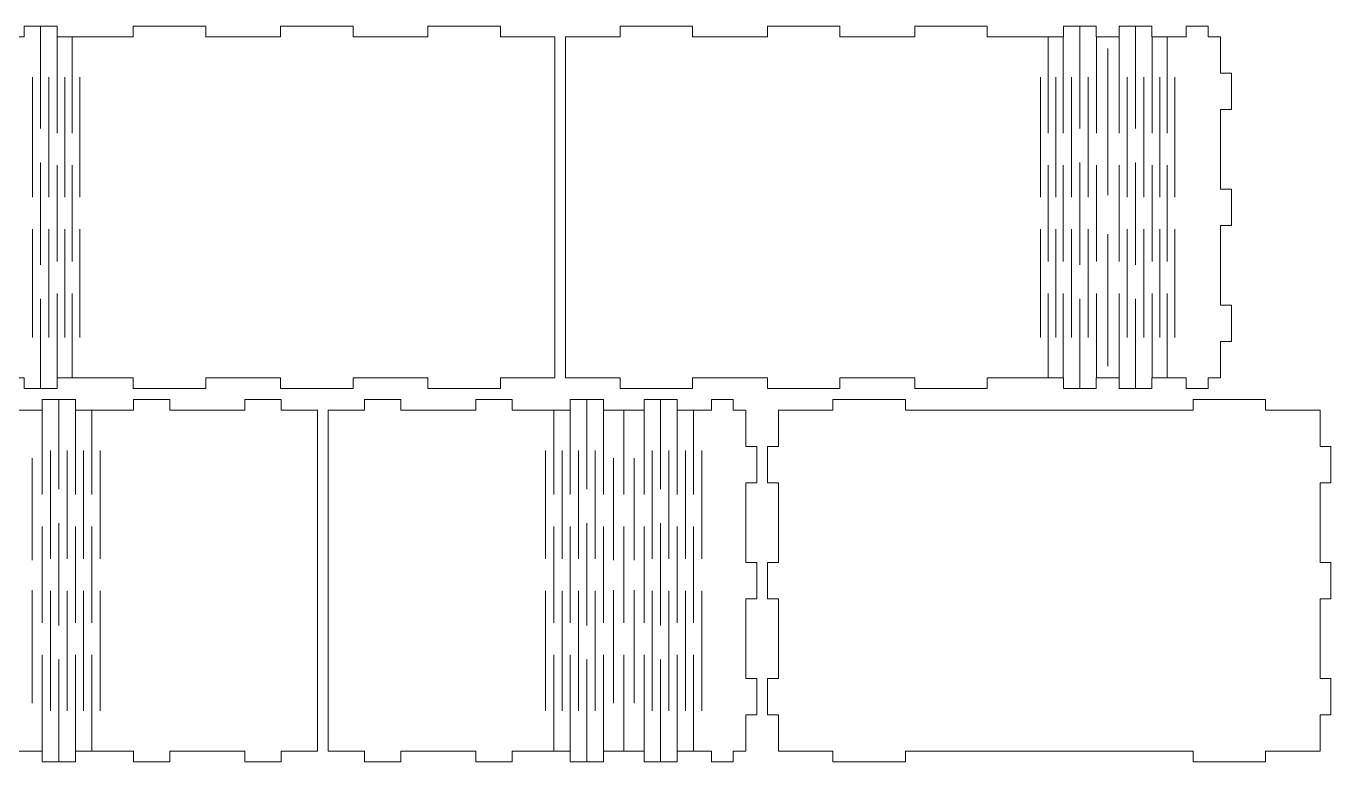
# Model space of a CAD drawing. Header units: millimetres. Extents: x -357 to 357, y -682 to 682.
# Drawn here: x -2.4 to 357.3, y -681.7 to -478.7 of the extents above; entities that cross this region are included whole.
import ezdxf

# ---------------------------------------------------------------- set-up
doc = ezdxf.new("R2010")
doc.units = ezdxf.units.MM
doc.header["$MEASUREMENT"] = 0
doc.layers.add('Camada 1', color=7, linetype='Continuous')

msp = doc.modelspace()

# ---------------------------------------------------------------- linework, layer by layer
at = {"layer": 'Camada 1', "color": 250, "lineweight": 20}
for points, knots in [([(27.1109, -478.7139), (27.1109, -478.7139), (47.1108, -478.7139), (47.1108, -478.7139), (47.1108, -478.7139), (47.1108, -478.7139), (47.1108, -481.7139), (47.1108, -481.7139), (47.1108, -481.7139), (47.1108, -481.7139), (67.7252, -481.7139), (67.7252, -481.7139), (67.7252, -481.7139), (67.7252, -481.7139), (67.7252, -478.7139), (67.7252, -478.7139), (67.7252, -478.7139), (67.7252, -478.7139), (87.7251, -478.7139), (87.7251, -478.7139), (87.7251, -478.7139), (87.7251, -478.7139), (87.7251, -481.7139), (87.7251, -481.7139), (87.7251, -481.7139), (87.7251, -481.7139), (108.3396, -481.7139), (108.3396, -481.7139), (108.3396, -481.7139), (108.3396, -481.7139), (108.3396, -478.7139), (108.3396, -478.7139), (108.3396, -478.7139), (108.3396, -478.7139), (128.3396, -478.7139), (128.3396, -478.7139), (128.3396, -478.7139), (128.3396, -478.7139), (128.3396, -481.7139), (128.3396, -481.7139), (128.3396, -481.7139), (128.3396, -481.7139), (143.3395, -481.7139), (143.3395, -481.7139), (143.3395, -481.7139), (143.3395, -481.7139), (143.3395, -575.7135), (143.3395, -575.7135), (143.3395, -575.7135), (143.3395, -575.7135), (128.3396, -575.7135), (128.3396, -575.7135), (128.3396, -575.7135), (128.3396, -575.7135), (128.3396, -578.7135), (128.3396, -578.7135), (128.3396, -578.7135), (128.3396, -578.7135), (108.3396, -578.7135), (108.3396, -578.7135), (108.3396, -578.7135), (108.3396, -578.7135), (108.3396, -575.7135), (108.3396, -575.7135), (108.3396, -575.7135), (108.3396, -575.7135), (87.7251, -575.7135), (87.7251, -575.7135), (87.7251, -575.7135), (87.7251, -575.7135), (87.7251, -578.7135), (87.7251, -578.7135), (87.7251, -578.7135), (87.7251, -578.7135), (67.7252, -578.7135), (67.7252, -578.7135), (67.7252, -578.7135), (67.7252, -578.7135), (67.7252, -575.7135), (67.7252, -575.7135), (67.7252, -575.7135), (67.7252, -575.7135), (47.1108, -575.7135), (47.1108, -575.7135), (47.1108, -575.7135), (47.1108, -575.7135), (47.1108, -578.7135), (47.1108, -578.7135), (47.1108, -578.7135), (47.1108, -578.7135), (27.1109, -578.7135), (27.1109, -578.7135), (27.1109, -578.7135), (27.1109, -578.7135), (27.1109, -575.7135), (27.1109, -575.7135), (27.1109, -575.7135), (27.1109, -575.7135), (6.0997, -575.7135), (6.0997, -575.7135), (6.0997, -575.7135), (6.0997, -575.7135), (6.0997, -578.7135), (6.0997, -578.7135), (6.0997, -578.7135), (6.0997, -578.7135), (-2.9252, -578.7135), (-2.9252, -578.7135), (-2.9252, -578.7135), (-2.9252, -578.7135), (-2.9252, -575.7135), (-2.9252, -575.7135), (-2.9252, -575.7135), (-2.9252, -575.7135), (-9.2858, -575.7135), (-9.2858, -575.7135), (-9.2858, -575.7135), (-9.2858, -575.7135), (-9.2858, -578.7135), (-9.2858, -578.7135), (-9.2858, -578.7135), (-9.2858, -578.7135), (-18.3109, -578.7135), (-18.3109, -578.7135), (-18.3109, -578.7135), (-18.3109, -578.7135), (-18.3109, -575.7135), (-18.3109, -575.7135), (-18.3109, -575.7135), (-18.3109, -575.7135), (-27.77, -575.7135), (-27.77, -575.7135), (-27.77, -575.7135), (-27.77, -575.7135), (-27.77, -578.7135), (-27.77, -578.7135), (-27.77, -578.7135), (-27.77, -578.7135), (-33.77, -578.7135), (-33.77, -578.7135), (-33.77, -578.7135), (-33.77, -578.7135), (-33.77, -575.7135), (-33.77, -575.7135), (-33.77, -575.7135), (-33.77, -575.7135), (-37.2182, -575.7135), (-37.2182, -575.7135), (-37.2182, -575.7135), (-37.2182, -575.7135), (-37.2182, -565.7136), (-37.2182, -565.7136), (-37.2182, -565.7136), (-37.2182, -565.7136), (-40.2182, -565.7136), (-40.2182, -565.7136), (-40.2182, -565.7136), (-40.2182, -565.7136), (-40.2182, -555.7136), (-40.2182, -555.7136), (-40.2182, -555.7136), (-40.2182, -555.7136), (-37.2182, -555.7136), (-37.2182, -555.7136), (-37.2182, -555.7136), (-37.2182, -555.7136), (-37.2182, -533.7137), (-37.2182, -533.7137), (-37.2182, -533.7137), (-37.2182, -533.7137), (-40.2182, -533.7137), (-40.2182, -533.7137), (-40.2182, -533.7137), (-40.2182, -533.7137), (-40.2182, -523.7137), (-40.2182, -523.7137), (-40.2182, -523.7137), (-40.2182, -523.7137), (-37.2182, -523.7137), (-37.2182, -523.7137), (-37.2182, -523.7137), (-37.2182, -523.7137), (-37.2182, -501.7138), (-37.2182, -501.7138), (-37.2182, -501.7138), (-37.2182, -501.7138), (-40.2182, -501.7138), (-40.2182, -501.7138), (-40.2182, -501.7138), (-40.2182, -501.7138), (-40.2182, -491.7138), (-40.2182, -491.7138), (-40.2182, -491.7138), (-40.2182, -491.7138), (-37.2182, -491.7138), (-37.2182, -491.7138), (-37.2182, -491.7138), (-37.2182, -491.7138), (-37.2182, -481.7139), (-37.2182, -481.7139), (-37.2182, -481.7139), (-37.2182, -481.7139), (-33.77, -481.7139), (-33.77, -481.7139), (-33.77, -481.7139), (-33.77, -481.7139), (-33.77, -478.7139), (-33.77, -478.7139), (-33.77, -478.7139), (-33.77, -478.7139), (-27.77, -478.7139), (-27.77, -478.7139), (-27.77, -478.7139), (-27.77, -478.7139), (-27.77, -481.7139), (-27.77, -481.7139), (-27.77, -481.7139), (-27.77, -481.7139), (-18.3109, -481.7139), (-18.3109, -481.7139), (-18.3109, -481.7139), (-18.3109, -481.7139), (-18.3109, -478.7139), (-18.3109, -478.7139), (-18.3109, -478.7139), (-18.3109, -478.7139), (-9.2858, -478.7139), (-9.2858, -478.7139), (-9.2858, -478.7139), (-9.2858, -478.7139), (-9.2858, -481.7139), (-9.2858, -481.7139), (-9.2858, -481.7139), (-9.2858, -481.7139), (-2.9252, -481.7139), (-2.9252, -481.7139), (-2.9252, -481.7139), (-2.9252, -481.7139), (-2.9252, -478.7139), (-2.9252, -478.7139), (-2.9252, -478.7139), (-2.9252, -478.7139), (6.0997, -478.7139), (6.0997, -478.7139), (6.0997, -478.7139), (6.0997, -478.7139), (6.0997, -481.7139), (6.0997, -481.7139), (6.0997, -481.7139), (6.0997, -481.7139), (27.1109, -481.7139), (27.1109, -481.7139), (27.1109, -481.7139), (27.1109, -481.7139), (27.1109, -478.7139), (27.1109, -478.7139)], [0, 0, 0, 0, 0.01538462, 0.01538462, 0.01538462, 0.01538462, 0.03076923, 0.03076923, 0.03076923, 0.03076923, 0.04615385, 0.04615385, 0.04615385, 0.04615385, 0.06153846, 0.06153846, 0.06153846, 0.06153846, 0.07692308, 0.07692308, 0.07692308, 0.07692308, 0.09230769, 0.09230769, 0.09230769, 0.09230769, 0.10769231, 0.10769231, 0.10769231, 0.10769231, 0.12307692, 0.12307692, 0.12307692, 0.12307692, 0.13846154, 0.13846154, 0.13846154, 0.13846154, 0.15384615, 0.15384615, 0.15384615, 0.15384615, 0.16923077, 0.16923077, 0.16923077, 0.16923077, 0.18461538, 0.18461538, 0.18461538, 0.18461538, 0.2, 0.2, 0.2, 0.2, 0.21538462, 0.21538462, 0.21538462, 0.21538462, 0.23076923, 0.23076923, 0.23076923, 0.23076923, 0.24615385, 0.24615385, 0.24615385, 0.24615385, 0.26153846, 0.26153846, 0.26153846, 0.26153846, 0.27692308, 0.27692308, 0.27692308, 0.27692308, 0.29230769, 0.29230769, 0.29230769, 0.29230769, 0.30769231, 0.30769231, 0.30769231, 0.30769231, 0.32307692, 0.32307692, 0.32307692, 0.32307692, 0.33846154, 0.33846154, 0.33846154, 0.33846154, 0.35384615, 0.35384615, 0.35384615, 0.35384615, 0.36923077, 0.36923077, 0.36923077, 0.36923077, 0.38461538, 0.38461538, 0.38461538, 0.38461538, 0.4, 0.4, 0.4, 0.4, 0.41538462, 0.41538462, 0.41538462, 0.41538462, 0.43076923, 0.43076923, 0.43076923, 0.43076923, 0.44615385, 0.44615385, 0.44615385, 0.44615385, 0.46153846, 0.46153846, 0.46153846, 0.46153846, 0.47692308, 0.47692308, 0.47692308, 0.47692308, 0.49230769, 0.49230769, 0.49230769, 0.49230769, 0.50769231, 0.50769231, 0.50769231, 0.50769231, 0.52307692, 0.52307692, 0.52307692, 0.52307692, 0.53846154, 0.53846154, 0.53846154, 0.53846154, 0.55384615, 0.55384615, 0.55384615, 0.55384615, 0.56923077, 0.56923077, 0.56923077, 0.56923077, 0.58461538, 0.58461538, 0.58461538, 0.58461538, 0.6, 0.6, 0.6, 0.6, 0.61538462, 0.61538462, 0.61538462, 0.61538462, 0.63076923, 0.63076923, 0.63076923, 0.63076923, 0.64615385, 0.64615385, 0.64615385, 0.64615385, 0.66153846, 0.66153846, 0.66153846, 0.66153846, 0.67692308, 0.67692308, 0.67692308, 0.67692308, 0.69230769, 0.69230769, 0.69230769, 0.69230769, 0.70769231, 0.70769231, 0.70769231, 0.70769231, 0.72307692, 0.72307692, 0.72307692, 0.72307692, 0.73846154, 0.73846154, 0.73846154, 0.73846154, 0.75384615, 0.75384615, 0.75384615, 0.75384615, 0.76923077, 0.76923077, 0.76923077, 0.76923077, 0.78461538, 0.78461538, 0.78461538, 0.78461538, 0.8, 0.8, 0.8, 0.8, 0.81538462, 0.81538462, 0.81538462, 0.81538462, 0.83076923, 0.83076923, 0.83076923, 0.83076923, 0.84615385, 0.84615385, 0.84615385, 0.84615385, 0.86153846, 0.86153846, 0.86153846, 0.86153846, 0.87692308, 0.87692308, 0.87692308, 0.87692308, 0.89230769, 0.89230769, 0.89230769, 0.89230769, 0.90769231, 0.90769231, 0.90769231, 0.90769231, 0.92307692, 0.92307692, 0.92307692, 0.92307692, 0.93846154, 0.93846154, 0.93846154, 0.93846154, 0.95384615, 0.95384615, 0.95384615, 0.95384615, 0.96923077, 0.96923077, 0.96923077, 0.96923077, 1, 1, 1, 1]), ([(262.5681, -478.7139), (262.5681, -478.7139), (242.5682, -478.7139), (242.5682, -478.7139), (242.5682, -478.7139), (242.5682, -478.7139), (242.5682, -481.7139), (242.5682, -481.7139), (242.5682, -481.7139), (242.5682, -481.7139), (221.9538, -481.7139), (221.9538, -481.7139), (221.9538, -481.7139), (221.9538, -481.7139), (221.9538, -478.7139), (221.9538, -478.7139), (221.9538, -478.7139), (221.9538, -478.7139), (201.9539, -478.7139), (201.9539, -478.7139), (201.9539, -478.7139), (201.9539, -478.7139), (201.9539, -481.7139), (201.9539, -481.7139), (201.9539, -481.7139), (201.9539, -481.7139), (181.3394, -481.7139), (181.3394, -481.7139), (181.3394, -481.7139), (181.3394, -481.7139), (181.3394, -478.7139), (181.3394, -478.7139), (181.3394, -478.7139), (181.3394, -478.7139), (161.3394, -478.7139), (161.3394, -478.7139), (161.3394, -478.7139), (161.3394, -478.7139), (161.3394, -481.7139), (161.3394, -481.7139), (161.3394, -481.7139), (161.3394, -481.7139), (146.3395, -481.7139), (146.3395, -481.7139), (146.3395, -481.7139), (146.3395, -481.7139), (146.3395, -575.7135), (146.3395, -575.7135), (146.3395, -575.7135), (146.3395, -575.7135), (161.3394, -575.7135), (161.3394, -575.7135), (161.3394, -575.7135), (161.3394, -575.7135), (161.3394, -578.7135), (161.3394, -578.7135), (161.3394, -578.7135), (161.3394, -578.7135), (181.3394, -578.7135), (181.3394, -578.7135), (181.3394, -578.7135), (181.3394, -578.7135), (181.3394, -575.7135), (181.3394, -575.7135), (181.3394, -575.7135), (181.3394, -575.7135), (201.9539, -575.7135), (201.9539, -575.7135), (201.9539, -575.7135), (201.9539, -575.7135), (201.9539, -578.7135), (201.9539, -578.7135), (201.9539, -578.7135), (201.9539, -578.7135), (221.9538, -578.7135), (221.9538, -578.7135), (221.9538, -578.7135), (221.9538, -578.7135), (221.9538, -575.7135), (221.9538, -575.7135), (221.9538, -575.7135), (221.9538, -575.7135), (242.5682, -575.7135), (242.5682, -575.7135), (242.5682, -575.7135), (242.5682, -575.7135), (242.5682, -578.7135), (242.5682, -578.7135), (242.5682, -578.7135), (242.5682, -578.7135), (262.5681, -578.7135), (262.5681, -578.7135), (262.5681, -578.7135), (262.5681, -578.7135), (262.5681, -575.7135), (262.5681, -575.7135), (262.5681, -575.7135), (262.5681, -575.7135), (283.5793, -575.7135), (283.5793, -575.7135), (283.5793, -575.7135), (283.5793, -575.7135), (283.5793, -578.7135), (283.5793, -578.7135), (283.5793, -578.7135), (283.5793, -578.7135), (292.6042, -578.7135), (292.6042, -578.7135), (292.6042, -578.7135), (292.6042, -578.7135), (292.6042, -575.7135), (292.6042, -575.7135), (292.6042, -575.7135), (292.6042, -575.7135), (298.9648, -575.7135), (298.9648, -575.7135), (298.9648, -575.7135), (298.9648, -575.7135), (298.9648, -578.7135), (298.9648, -578.7135), (298.9648, -578.7135), (298.9648, -578.7135), (307.9899, -578.7135), (307.9899, -578.7135), (307.9899, -578.7135), (307.9899, -578.7135), (307.9899, -575.7135), (307.9899, -575.7135), (307.9899, -575.7135), (307.9899, -575.7135), (317.449, -575.7135), (317.449, -575.7135), (317.449, -575.7135), (317.449, -575.7135), (317.449, -578.7135), (317.449, -578.7135), (317.449, -578.7135), (317.449, -578.7135), (323.449, -578.7135), (323.449, -578.7135), (323.449, -578.7135), (323.449, -578.7135), (323.449, -575.7135), (323.449, -575.7135), (323.449, -575.7135), (323.449, -575.7135), (326.8972, -575.7135), (326.8972, -575.7135), (326.8972, -575.7135), (326.8972, -575.7135), (326.8972, -565.7136), (326.8972, -565.7136), (326.8972, -565.7136), (326.8972, -565.7136), (329.8972, -565.7136), (329.8972, -565.7136), (329.8972, -565.7136), (329.8972, -565.7136), (329.8972, -555.7136), (329.8972, -555.7136), (329.8972, -555.7136), (329.8972, -555.7136), (326.8972, -555.7136), (326.8972, -555.7136), (326.8972, -555.7136), (326.8972, -555.7136), (326.8972, -533.7137), (326.8972, -533.7137), (326.8972, -533.7137), (326.8972, -533.7137), (329.8972, -533.7137), (329.8972, -533.7137), (329.8972, -533.7137), (329.8972, -533.7137), (329.8972, -523.7137), (329.8972, -523.7137), (329.8972, -523.7137), (329.8972, -523.7137), (326.8972, -523.7137), (326.8972, -523.7137), (326.8972, -523.7137), (326.8972, -523.7137), (326.8972, -501.7138), (326.8972, -501.7138), (326.8972, -501.7138), (326.8972, -501.7138), (329.8972, -501.7138), (329.8972, -501.7138), (329.8972, -501.7138), (329.8972, -501.7138), (329.8972, -491.7138), (329.8972, -491.7138), (329.8972, -491.7138), (329.8972, -491.7138), (326.8972, -491.7138), (326.8972, -491.7138), (326.8972, -491.7138), (326.8972, -491.7138), (326.8972, -481.7139), (326.8972, -481.7139), (326.8972, -481.7139), (326.8972, -481.7139), (323.449, -481.7139), (323.449, -481.7139), (323.449, -481.7139), (323.449, -481.7139), (323.449, -478.7139), (323.449, -478.7139), (323.449, -478.7139), (323.449, -478.7139), (317.449, -478.7139), (317.449, -478.7139), (317.449, -478.7139), (317.449, -478.7139), (317.449, -481.7139), (317.449, -481.7139), (317.449, -481.7139), (317.449, -481.7139), (307.9899, -481.7139), (307.9899, -481.7139), (307.9899, -481.7139), (307.9899, -481.7139), (307.9899, -478.7139), (307.9899, -478.7139), (307.9899, -478.7139), (307.9899, -478.7139), (298.9648, -478.7139), (298.9648, -478.7139), (298.9648, -478.7139), (298.9648, -478.7139), (298.9648, -481.7139), (298.9648, -481.7139), (298.9648, -481.7139), (298.9648, -481.7139), (292.6042, -481.7139), (292.6042, -481.7139), (292.6042, -481.7139), (292.6042, -481.7139), (292.6042, -478.7139), (292.6042, -478.7139), (292.6042, -478.7139), (292.6042, -478.7139), (283.5793, -478.7139), (283.5793, -478.7139), (283.5793, -478.7139), (283.5793, -478.7139), (283.5793, -481.7139), (283.5793, -481.7139), (283.5793, -481.7139), (283.5793, -481.7139), (262.5681, -481.7139), (262.5681, -481.7139), (262.5681, -481.7139), (262.5681, -481.7139), (262.5681, -478.7139), (262.5681, -478.7139)], [0, 0, 0, 0, 0.01538462, 0.01538462, 0.01538462, 0.01538462, 0.03076923, 0.03076923, 0.03076923, 0.03076923, 0.04615385, 0.04615385, 0.04615385, 0.04615385, 0.06153846, 0.06153846, 0.06153846, 0.06153846, 0.07692308, 0.07692308, 0.07692308, 0.07692308, 0.09230769, 0.09230769, 0.09230769, 0.09230769, 0.10769231, 0.10769231, 0.10769231, 0.10769231, 0.12307692, 0.12307692, 0.12307692, 0.12307692, 0.13846154, 0.13846154, 0.13846154, 0.13846154, 0.15384615, 0.15384615, 0.15384615, 0.15384615, 0.16923077, 0.16923077, 0.16923077, 0.16923077, 0.18461538, 0.18461538, 0.18461538, 0.18461538, 0.2, 0.2, 0.2, 0.2, 0.21538462, 0.21538462, 0.21538462, 0.21538462, 0.23076923, 0.23076923, 0.23076923, 0.23076923, 0.24615385, 0.24615385, 0.24615385, 0.24615385, 0.26153846, 0.26153846, 0.26153846, 0.26153846, 0.27692308, 0.27692308, 0.27692308, 0.27692308, 0.29230769, 0.29230769, 0.29230769, 0.29230769, 0.30769231, 0.30769231, 0.30769231, 0.30769231, 0.32307692, 0.32307692, 0.32307692, 0.32307692, 0.33846154, 0.33846154, 0.33846154, 0.33846154, 0.35384615, 0.35384615, 0.35384615, 0.35384615, 0.36923077, 0.36923077, 0.36923077, 0.36923077, 0.38461538, 0.38461538, 0.38461538, 0.38461538, 0.4, 0.4, 0.4, 0.4, 0.41538462, 0.41538462, 0.41538462, 0.41538462, 0.43076923, 0.43076923, 0.43076923, 0.43076923, 0.44615385, 0.44615385, 0.44615385, 0.44615385, 0.46153846, 0.46153846, 0.46153846, 0.46153846, 0.47692308, 0.47692308, 0.47692308, 0.47692308, 0.49230769, 0.49230769, 0.49230769, 0.49230769, 0.50769231, 0.50769231, 0.50769231, 0.50769231, 0.52307692, 0.52307692, 0.52307692, 0.52307692, 0.53846154, 0.53846154, 0.53846154, 0.53846154, 0.55384615, 0.55384615, 0.55384615, 0.55384615, 0.56923077, 0.56923077, 0.56923077, 0.56923077, 0.58461538, 0.58461538, 0.58461538, 0.58461538, 0.6, 0.6, 0.6, 0.6, 0.61538462, 0.61538462, 0.61538462, 0.61538462, 0.63076923, 0.63076923, 0.63076923, 0.63076923, 0.64615385, 0.64615385, 0.64615385, 0.64615385, 0.66153846, 0.66153846, 0.66153846, 0.66153846, 0.67692308, 0.67692308, 0.67692308, 0.67692308, 0.69230769, 0.69230769, 0.69230769, 0.69230769, 0.70769231, 0.70769231, 0.70769231, 0.70769231, 0.72307692, 0.72307692, 0.72307692, 0.72307692, 0.73846154, 0.73846154, 0.73846154, 0.73846154, 0.75384615, 0.75384615, 0.75384615, 0.75384615, 0.76923077, 0.76923077, 0.76923077, 0.76923077, 0.78461538, 0.78461538, 0.78461538, 0.78461538, 0.8, 0.8, 0.8, 0.8, 0.81538462, 0.81538462, 0.81538462, 0.81538462, 0.83076923, 0.83076923, 0.83076923, 0.83076923, 0.84615385, 0.84615385, 0.84615385, 0.84615385, 0.86153846, 0.86153846, 0.86153846, 0.86153846, 0.87692308, 0.87692308, 0.87692308, 0.87692308, 0.89230769, 0.89230769, 0.89230769, 0.89230769, 0.90769231, 0.90769231, 0.90769231, 0.90769231, 0.92307692, 0.92307692, 0.92307692, 0.92307692, 0.93846154, 0.93846154, 0.93846154, 0.93846154, 0.95384615, 0.95384615, 0.95384615, 0.95384615, 0.96923077, 0.96923077, 0.96923077, 0.96923077, 1, 1, 1, 1]), ([(-9.1555, -678.7131), (-9.1555, -678.7131), (2.0408, -678.7131), (2.0408, -678.7131), (2.0408, -678.7131), (2.0408, -678.7131), (2.0408, -681.7131), (2.0408, -681.7131), (2.0408, -681.7131), (2.0408, -681.7131), (11.1625, -681.7131), (11.1625, -681.7131), (11.1625, -681.7131), (11.1625, -681.7131), (11.1625, -678.7131), (11.1625, -678.7131), (11.1625, -678.7131), (11.1625, -678.7131), (27.2073, -678.7131), (27.2073, -678.7131), (27.2073, -678.7131), (27.2073, -678.7131), (27.2073, -681.7131), (27.2073, -681.7131), (27.2073, -681.7131), (27.2073, -681.7131), (37.2073, -681.7131), (37.2073, -681.7131), (37.2073, -681.7131), (37.2073, -681.7131), (37.2073, -678.7131), (37.2073, -678.7131), (37.2073, -678.7131), (37.2073, -678.7131), (57.8946, -678.7131), (57.8946, -678.7131), (57.8946, -678.7131), (57.8946, -678.7131), (57.8946, -681.7131), (57.8946, -681.7131), (57.8946, -681.7131), (57.8946, -681.7131), (67.8945, -681.7131), (67.8945, -681.7131), (67.8945, -681.7131), (67.8945, -681.7131), (67.8945, -678.7131), (67.8945, -678.7131), (67.8945, -678.7131), (67.8945, -678.7131), (77.8945, -678.7131), (77.8945, -678.7131), (77.8945, -678.7131), (77.8945, -678.7131), (77.8945, -584.7135), (77.8945, -584.7135), (77.8945, -584.7135), (77.8945, -584.7135), (67.8945, -584.7135), (67.8945, -584.7135), (67.8945, -584.7135), (67.8945, -584.7135), (67.8945, -581.7135), (67.8945, -581.7135), (67.8945, -581.7135), (67.8945, -581.7135), (57.8946, -581.7135), (57.8946, -581.7135), (57.8946, -581.7135), (57.8946, -581.7135), (57.8946, -584.7135), (57.8946, -584.7135), (57.8946, -584.7135), (57.8946, -584.7135), (37.2073, -584.7135), (37.2073, -584.7135), (37.2073, -584.7135), (37.2073, -584.7135), (37.2073, -581.7135), (37.2073, -581.7135), (37.2073, -581.7135), (37.2073, -581.7135), (27.2073, -581.7135), (27.2073, -581.7135), (27.2073, -581.7135), (27.2073, -581.7135), (27.2073, -584.7135), (27.2073, -584.7135), (27.2073, -584.7135), (27.2073, -584.7135), (11.1625, -584.7135), (11.1625, -584.7135), (11.1625, -584.7135), (11.1625, -584.7135), (11.1625, -581.7135), (11.1625, -581.7135), (11.1625, -581.7135), (11.1625, -581.7135), (2.0408, -581.7135), (2.0408, -581.7135), (2.0408, -581.7135), (2.0408, -581.7135), (2.0408, -584.7135), (2.0408, -584.7135), (2.0408, -584.7135), (2.0408, -584.7135), (-9.1555, -584.7135), (-9.1555, -584.7135), (-9.1555, -584.7135), (-9.1555, -584.7135), (-9.1555, -581.7135), (-9.1555, -581.7135), (-9.1555, -581.7135), (-9.1555, -581.7135), (-18.2771, -581.7135), (-18.2771, -581.7135), (-18.2771, -581.7135), (-18.2771, -581.7135), (-18.2771, -584.7135), (-18.2771, -584.7135), (-18.2771, -584.7135), (-18.2771, -584.7135), (-27.7702, -584.7135), (-27.7702, -584.7135), (-27.7702, -584.7135), (-27.7702, -584.7135), (-27.7702, -581.7135), (-27.7702, -581.7135), (-27.7702, -581.7135), (-27.7702, -581.7135), (-33.7702, -581.7135), (-33.7702, -581.7135), (-33.7702, -581.7135), (-33.7702, -581.7135), (-33.7702, -584.7135), (-33.7702, -584.7135), (-33.7702, -584.7135), (-33.7702, -584.7135), (-37.2182, -584.7135), (-37.2182, -584.7135), (-37.2182, -584.7135), (-37.2182, -584.7135), (-37.2182, -594.7134), (-37.2182, -594.7134), (-37.2182, -594.7134), (-37.2182, -594.7134), (-40.2182, -594.7134), (-40.2182, -594.7134), (-40.2182, -594.7134), (-40.2182, -594.7134), (-40.2182, -604.7134), (-40.2182, -604.7134), (-40.2182, -604.7134), (-40.2182, -604.7134), (-37.2182, -604.7134), (-37.2182, -604.7134), (-37.2182, -604.7134), (-37.2182, -604.7134), (-37.2182, -626.7133), (-37.2182, -626.7133), (-37.2182, -626.7133), (-37.2182, -626.7133), (-40.2182, -626.7133), (-40.2182, -626.7133), (-40.2182, -626.7133), (-40.2182, -626.7133), (-40.2182, -636.7133), (-40.2182, -636.7133), (-40.2182, -636.7133), (-40.2182, -636.7133), (-37.2182, -636.7133), (-37.2182, -636.7133), (-37.2182, -636.7133), (-37.2182, -636.7133), (-37.2182, -658.7132), (-37.2182, -658.7132), (-37.2182, -658.7132), (-37.2182, -658.7132), (-40.2182, -658.7132), (-40.2182, -658.7132), (-40.2182, -658.7132), (-40.2182, -658.7132), (-40.2182, -668.7132), (-40.2182, -668.7132), (-40.2182, -668.7132), (-40.2182, -668.7132), (-37.2182, -668.7132), (-37.2182, -668.7132), (-37.2182, -668.7132), (-37.2182, -668.7132), (-37.2182, -678.7131), (-37.2182, -678.7131), (-37.2182, -678.7131), (-37.2182, -678.7131), (-33.7702, -678.7131), (-33.7702, -678.7131), (-33.7702, -678.7131), (-33.7702, -678.7131), (-33.7702, -681.7131), (-33.7702, -681.7131), (-33.7702, -681.7131), (-33.7702, -681.7131), (-27.7702, -681.7131), (-27.7702, -681.7131), (-27.7702, -681.7131), (-27.7702, -681.7131), (-27.7702, -678.7131), (-27.7702, -678.7131), (-27.7702, -678.7131), (-27.7702, -678.7131), (-18.2771, -678.7131), (-18.2771, -678.7131), (-18.2771, -678.7131), (-18.2771, -678.7131), (-18.2771, -681.7131), (-18.2771, -681.7131), (-18.2771, -681.7131), (-18.2771, -681.7131), (-9.1555, -681.7131), (-9.1555, -681.7131), (-9.1555, -681.7131), (-9.1555, -681.7131), (-9.1555, -678.7131), (-9.1555, -678.7131)], [0, 0, 0, 0, 0.01754386, 0.01754386, 0.01754386, 0.01754386, 0.03508772, 0.03508772, 0.03508772, 0.03508772, 0.05263158, 0.05263158, 0.05263158, 0.05263158, 0.07017544, 0.07017544, 0.07017544, 0.07017544, 0.0877193, 0.0877193, 0.0877193, 0.0877193, 0.10526316, 0.10526316, 0.10526316, 0.10526316, 0.12280702, 0.12280702, 0.12280702, 0.12280702, 0.14035088, 0.14035088, 0.14035088, 0.14035088, 0.15789474, 0.15789474, 0.15789474, 0.15789474, 0.1754386, 0.1754386, 0.1754386, 0.1754386, 0.19298246, 0.19298246, 0.19298246, 0.19298246, 0.21052632, 0.21052632, 0.21052632, 0.21052632, 0.22807018, 0.22807018, 0.22807018, 0.22807018, 0.24561404, 0.24561404, 0.24561404, 0.24561404, 0.26315789, 0.26315789, 0.26315789, 0.26315789, 0.28070175, 0.28070175, 0.28070175, 0.28070175, 0.29824561, 0.29824561, 0.29824561, 0.29824561, 0.31578947, 0.31578947, 0.31578947, 0.31578947, 0.33333333, 0.33333333, 0.33333333, 0.33333333, 0.35087719, 0.35087719, 0.35087719, 0.35087719, 0.36842105, 0.36842105, 0.36842105, 0.36842105, 0.38596491, 0.38596491, 0.38596491, 0.38596491, 0.40350877, 0.40350877, 0.40350877, 0.40350877, 0.42105263, 0.42105263, 0.42105263, 0.42105263, 0.43859649, 0.43859649, 0.43859649, 0.43859649, 0.45614035, 0.45614035, 0.45614035, 0.45614035, 0.47368421, 0.47368421, 0.47368421, 0.47368421, 0.49122807, 0.49122807, 0.49122807, 0.49122807, 0.50877193, 0.50877193, 0.50877193, 0.50877193, 0.52631579, 0.52631579, 0.52631579, 0.52631579, 0.54385965, 0.54385965, 0.54385965, 0.54385965, 0.56140351, 0.56140351, 0.56140351, 0.56140351, 0.57894737, 0.57894737, 0.57894737, 0.57894737, 0.59649123, 0.59649123, 0.59649123, 0.59649123, 0.61403509, 0.61403509, 0.61403509, 0.61403509, 0.63157895, 0.63157895, 0.63157895, 0.63157895, 0.64912281, 0.64912281, 0.64912281, 0.64912281, 0.66666667, 0.66666667, 0.66666667, 0.66666667, 0.68421053, 0.68421053, 0.68421053, 0.68421053, 0.70175439, 0.70175439, 0.70175439, 0.70175439, 0.71929825, 0.71929825, 0.71929825, 0.71929825, 0.73684211, 0.73684211, 0.73684211, 0.73684211, 0.75438596, 0.75438596, 0.75438596, 0.75438596, 0.77192982, 0.77192982, 0.77192982, 0.77192982, 0.78947368, 0.78947368, 0.78947368, 0.78947368, 0.80701754, 0.80701754, 0.80701754, 0.80701754, 0.8245614, 0.8245614, 0.8245614, 0.8245614, 0.84210526, 0.84210526, 0.84210526, 0.84210526, 0.85964912, 0.85964912, 0.85964912, 0.85964912, 0.87719298, 0.87719298, 0.87719298, 0.87719298, 0.89473684, 0.89473684, 0.89473684, 0.89473684, 0.9122807, 0.9122807, 0.9122807, 0.9122807, 0.92982456, 0.92982456, 0.92982456, 0.92982456, 0.94736842, 0.94736842, 0.94736842, 0.94736842, 0.96491228, 0.96491228, 0.96491228, 0.96491228, 1, 1, 1, 1]), ([(167.9445, -678.7131), (167.9445, -678.7131), (156.7482, -678.7131), (156.7482, -678.7131), (156.7482, -678.7131), (156.7482, -678.7131), (156.7482, -681.7131), (156.7482, -681.7131), (156.7482, -681.7131), (156.7482, -681.7131), (147.6265, -681.7131), (147.6265, -681.7131), (147.6265, -681.7131), (147.6265, -681.7131), (147.6265, -678.7131), (147.6265, -678.7131), (147.6265, -678.7131), (147.6265, -678.7131), (131.5817, -678.7131), (131.5817, -678.7131), (131.5817, -678.7131), (131.5817, -678.7131), (131.5817, -681.7131), (131.5817, -681.7131), (131.5817, -681.7131), (131.5817, -681.7131), (121.5817, -681.7131), (121.5817, -681.7131), (121.5817, -681.7131), (121.5817, -681.7131), (121.5817, -678.7131), (121.5817, -678.7131), (121.5817, -678.7131), (121.5817, -678.7131), (100.8944, -678.7131), (100.8944, -678.7131), (100.8944, -678.7131), (100.8944, -678.7131), (100.8944, -681.7131), (100.8944, -681.7131), (100.8944, -681.7131), (100.8944, -681.7131), (90.8945, -681.7131), (90.8945, -681.7131), (90.8945, -681.7131), (90.8945, -681.7131), (90.8945, -678.7131), (90.8945, -678.7131), (90.8945, -678.7131), (90.8945, -678.7131), (80.8945, -678.7131), (80.8945, -678.7131), (80.8945, -678.7131), (80.8945, -678.7131), (80.8945, -584.7135), (80.8945, -584.7135), (80.8945, -584.7135), (80.8945, -584.7135), (90.8945, -584.7135), (90.8945, -584.7135), (90.8945, -584.7135), (90.8945, -584.7135), (90.8945, -581.7135), (90.8945, -581.7135), (90.8945, -581.7135), (90.8945, -581.7135), (100.8944, -581.7135), (100.8944, -581.7135), (100.8944, -581.7135), (100.8944, -581.7135), (100.8944, -584.7135), (100.8944, -584.7135), (100.8944, -584.7135), (100.8944, -584.7135), (121.5817, -584.7135), (121.5817, -584.7135), (121.5817, -584.7135), (121.5817, -584.7135), (121.5817, -581.7135), (121.5817, -581.7135), (121.5817, -581.7135), (121.5817, -581.7135), (131.5817, -581.7135), (131.5817, -581.7135), (131.5817, -581.7135), (131.5817, -581.7135), (131.5817, -584.7135), (131.5817, -584.7135), (131.5817, -584.7135), (131.5817, -584.7135), (147.6265, -584.7135), (147.6265, -584.7135), (147.6265, -584.7135), (147.6265, -584.7135), (147.6265, -581.7135), (147.6265, -581.7135), (147.6265, -581.7135), (147.6265, -581.7135), (156.7482, -581.7135), (156.7482, -581.7135), (156.7482, -581.7135), (156.7482, -581.7135), (156.7482, -584.7135), (156.7482, -584.7135), (156.7482, -584.7135), (156.7482, -584.7135), (167.9445, -584.7135), (167.9445, -584.7135), (167.9445, -584.7135), (167.9445, -584.7135), (167.9445, -581.7135), (167.9445, -581.7135), (167.9445, -581.7135), (167.9445, -581.7135), (177.0661, -581.7135), (177.0661, -581.7135), (177.0661, -581.7135), (177.0661, -581.7135), (177.0661, -584.7135), (177.0661, -584.7135), (177.0661, -584.7135), (177.0661, -584.7135), (186.5592, -584.7135), (186.5592, -584.7135), (186.5592, -584.7135), (186.5592, -584.7135), (186.5592, -581.7135), (186.5592, -581.7135), (186.5592, -581.7135), (186.5592, -581.7135), (192.5592, -581.7135), (192.5592, -581.7135), (192.5592, -581.7135), (192.5592, -581.7135), (192.5592, -584.7135), (192.5592, -584.7135), (192.5592, -584.7135), (192.5592, -584.7135), (196.0072, -584.7135), (196.0072, -584.7135), (196.0072, -584.7135), (196.0072, -584.7135), (196.0072, -594.7134), (196.0072, -594.7134), (196.0072, -594.7134), (196.0072, -594.7134), (199.0072, -594.7134), (199.0072, -594.7134), (199.0072, -594.7134), (199.0072, -594.7134), (199.0072, -604.7134), (199.0072, -604.7134), (199.0072, -604.7134), (199.0072, -604.7134), (196.0072, -604.7134), (196.0072, -604.7134), (196.0072, -604.7134), (196.0072, -604.7134), (196.0072, -626.7133), (196.0072, -626.7133), (196.0072, -626.7133), (196.0072, -626.7133), (199.0072, -626.7133), (199.0072, -626.7133), (199.0072, -626.7133), (199.0072, -626.7133), (199.0072, -636.7133), (199.0072, -636.7133), (199.0072, -636.7133), (199.0072, -636.7133), (196.0072, -636.7133), (196.0072, -636.7133), (196.0072, -636.7133), (196.0072, -636.7133), (196.0072, -658.7132), (196.0072, -658.7132), (196.0072, -658.7132), (196.0072, -658.7132), (199.0072, -658.7132), (199.0072, -658.7132), (199.0072, -658.7132), (199.0072, -658.7132), (199.0072, -668.7132), (199.0072, -668.7132), (199.0072, -668.7132), (199.0072, -668.7132), (196.0072, -668.7132), (196.0072, -668.7132), (196.0072, -668.7132), (196.0072, -668.7132), (196.0072, -678.7131), (196.0072, -678.7131), (196.0072, -678.7131), (196.0072, -678.7131), (192.5592, -678.7131), (192.5592, -678.7131), (192.5592, -678.7131), (192.5592, -678.7131), (192.5592, -681.7131), (192.5592, -681.7131), (192.5592, -681.7131), (192.5592, -681.7131), (186.5592, -681.7131), (186.5592, -681.7131), (186.5592, -681.7131), (186.5592, -681.7131), (186.5592, -678.7131), (186.5592, -678.7131), (186.5592, -678.7131), (186.5592, -678.7131), (177.0661, -678.7131), (177.0661, -678.7131), (177.0661, -678.7131), (177.0661, -678.7131), (177.0661, -681.7131), (177.0661, -681.7131), (177.0661, -681.7131), (177.0661, -681.7131), (167.9445, -681.7131), (167.9445, -681.7131), (167.9445, -681.7131), (167.9445, -681.7131), (167.9445, -678.7131), (167.9445, -678.7131)], [0, 0, 0, 0, 0.01754386, 0.01754386, 0.01754386, 0.01754386, 0.03508772, 0.03508772, 0.03508772, 0.03508772, 0.05263158, 0.05263158, 0.05263158, 0.05263158, 0.07017544, 0.07017544, 0.07017544, 0.07017544, 0.0877193, 0.0877193, 0.0877193, 0.0877193, 0.10526316, 0.10526316, 0.10526316, 0.10526316, 0.12280702, 0.12280702, 0.12280702, 0.12280702, 0.14035088, 0.14035088, 0.14035088, 0.14035088, 0.15789474, 0.15789474, 0.15789474, 0.15789474, 0.1754386, 0.1754386, 0.1754386, 0.1754386, 0.19298246, 0.19298246, 0.19298246, 0.19298246, 0.21052632, 0.21052632, 0.21052632, 0.21052632, 0.22807018, 0.22807018, 0.22807018, 0.22807018, 0.24561404, 0.24561404, 0.24561404, 0.24561404, 0.26315789, 0.26315789, 0.26315789, 0.26315789, 0.28070175, 0.28070175, 0.28070175, 0.28070175, 0.29824561, 0.29824561, 0.29824561, 0.29824561, 0.31578947, 0.31578947, 0.31578947, 0.31578947, 0.33333333, 0.33333333, 0.33333333, 0.33333333, 0.35087719, 0.35087719, 0.35087719, 0.35087719, 0.36842105, 0.36842105, 0.36842105, 0.36842105, 0.38596491, 0.38596491, 0.38596491, 0.38596491, 0.40350877, 0.40350877, 0.40350877, 0.40350877, 0.42105263, 0.42105263, 0.42105263, 0.42105263, 0.43859649, 0.43859649, 0.43859649, 0.43859649, 0.45614035, 0.45614035, 0.45614035, 0.45614035, 0.47368421, 0.47368421, 0.47368421, 0.47368421, 0.49122807, 0.49122807, 0.49122807, 0.49122807, 0.50877193, 0.50877193, 0.50877193, 0.50877193, 0.52631579, 0.52631579, 0.52631579, 0.52631579, 0.54385965, 0.54385965, 0.54385965, 0.54385965, 0.56140351, 0.56140351, 0.56140351, 0.56140351, 0.57894737, 0.57894737, 0.57894737, 0.57894737, 0.59649123, 0.59649123, 0.59649123, 0.59649123, 0.61403509, 0.61403509, 0.61403509, 0.61403509, 0.63157895, 0.63157895, 0.63157895, 0.63157895, 0.64912281, 0.64912281, 0.64912281, 0.64912281, 0.66666667, 0.66666667, 0.66666667, 0.66666667, 0.68421053, 0.68421053, 0.68421053, 0.68421053, 0.70175439, 0.70175439, 0.70175439, 0.70175439, 0.71929825, 0.71929825, 0.71929825, 0.71929825, 0.73684211, 0.73684211, 0.73684211, 0.73684211, 0.75438596, 0.75438596, 0.75438596, 0.75438596, 0.77192982, 0.77192982, 0.77192982, 0.77192982, 0.78947368, 0.78947368, 0.78947368, 0.78947368, 0.80701754, 0.80701754, 0.80701754, 0.80701754, 0.8245614, 0.8245614, 0.8245614, 0.8245614, 0.84210526, 0.84210526, 0.84210526, 0.84210526, 0.85964912, 0.85964912, 0.85964912, 0.85964912, 0.87719298, 0.87719298, 0.87719298, 0.87719298, 0.89473684, 0.89473684, 0.89473684, 0.89473684, 0.9122807, 0.9122807, 0.9122807, 0.9122807, 0.92982456, 0.92982456, 0.92982456, 0.92982456, 0.94736842, 0.94736842, 0.94736842, 0.94736842, 0.96491228, 0.96491228, 0.96491228, 0.96491228, 1, 1, 1, 1]), ([(205.0072, -658.7134), (205.0072, -658.7134), (205.0072, -636.7134), (205.0072, -636.7134), (205.0072, -636.7134), (205.0072, -636.7134), (202.0072, -636.7134), (202.0072, -636.7134), (202.0072, -636.7134), (202.0072, -636.7134), (202.0072, -626.7134), (202.0072, -626.7134), (202.0072, -626.7134), (202.0072, -626.7134), (205.0072, -626.7134), (205.0072, -626.7134), (205.0072, -626.7134), (205.0072, -626.7134), (205.0072, -604.7134), (205.0072, -604.7134), (205.0072, -604.7134), (205.0072, -604.7134), (202.0072, -604.7134), (202.0072, -604.7134), (202.0072, -604.7134), (202.0072, -604.7134), (202.0072, -594.7134), (202.0072, -594.7134), (202.0072, -594.7134), (202.0072, -594.7134), (205.0072, -594.7134), (205.0072, -594.7134), (205.0072, -594.7134), (205.0072, -594.7134), (205.0072, -584.7134), (205.0072, -584.7134), (205.0072, -584.7134), (205.0072, -584.7134), (220.0072, -584.7134), (220.0072, -584.7134), (220.0072, -584.7134), (220.0072, -584.7134), (220.0072, -581.7134), (220.0072, -581.7134), (220.0072, -581.7134), (220.0072, -581.7134), (240.0072, -581.7134), (240.0072, -581.7134), (240.0072, -581.7134), (240.0072, -581.7134), (240.0072, -584.7134), (240.0072, -584.7134), (240.0072, -584.7134), (240.0072, -584.7134), (319.3246, -584.7134), (319.3246, -584.7134), (319.3246, -584.7134), (319.3246, -584.7134), (319.3246, -581.7134), (319.3246, -581.7134), (319.3246, -581.7134), (319.3246, -581.7134), (339.3246, -581.7134), (339.3246, -581.7134), (339.3246, -581.7134), (339.3246, -581.7134), (339.3246, -584.7134), (339.3246, -584.7134), (339.3246, -584.7134), (339.3246, -584.7134), (354.3246, -584.7134), (354.3246, -584.7134), (354.3246, -584.7134), (354.3246, -584.7134), (354.3246, -594.7134), (354.3246, -594.7134), (354.3246, -594.7134), (354.3246, -594.7134), (357.3246, -594.7134), (357.3246, -594.7134), (357.3246, -594.7134), (357.3246, -594.7134), (357.3246, -604.7134), (357.3246, -604.7134), (357.3246, -604.7134), (357.3246, -604.7134), (354.3246, -604.7134), (354.3246, -604.7134), (354.3246, -604.7134), (354.3246, -604.7134), (354.3246, -626.7134), (354.3246, -626.7134), (354.3246, -626.7134), (354.3246, -626.7134), (357.3246, -626.7134), (357.3246, -626.7134), (357.3246, -626.7134), (357.3246, -626.7134), (357.3246, -636.7134), (357.3246, -636.7134), (357.3246, -636.7134), (357.3246, -636.7134), (354.3246, -636.7134), (354.3246, -636.7134), (354.3246, -636.7134), (354.3246, -636.7134), (354.3246, -658.7134), (354.3246, -658.7134), (354.3246, -658.7134), (354.3246, -658.7134), (357.3246, -658.7134), (357.3246, -658.7134), (357.3246, -658.7134), (357.3246, -658.7134), (357.3246, -668.7134), (357.3246, -668.7134), (357.3246, -668.7134), (357.3246, -668.7134), (354.3246, -668.7134), (354.3246, -668.7134), (354.3246, -668.7134), (354.3246, -668.7134), (354.3246, -678.7134), (354.3246, -678.7134), (354.3246, -678.7134), (354.3246, -678.7134), (339.3246, -678.7134), (339.3246, -678.7134), (339.3246, -678.7134), (339.3246, -678.7134), (339.3246, -681.7134), (339.3246, -681.7134), (339.3246, -681.7134), (339.3246, -681.7134), (319.3246, -681.7134), (319.3246, -681.7134), (319.3246, -681.7134), (319.3246, -681.7134), (319.3246, -678.7134), (319.3246, -678.7134), (319.3246, -678.7134), (319.3246, -678.7134), (240.0072, -678.7134), (240.0072, -678.7134), (240.0072, -678.7134), (240.0072, -678.7134), (240.0072, -681.7134), (240.0072, -681.7134), (240.0072, -681.7134), (240.0072, -681.7134), (220.0072, -681.7134), (220.0072, -681.7134), (220.0072, -681.7134), (220.0072, -681.7134), (220.0072, -678.7134), (220.0072, -678.7134), (220.0072, -678.7134), (220.0072, -678.7134), (205.0072, -678.7134), (205.0072, -678.7134), (205.0072, -678.7134), (205.0072, -678.7134), (205.0072, -668.7134), (205.0072, -668.7134), (205.0072, -668.7134), (205.0072, -668.7134), (202.0072, -668.7134), (202.0072, -668.7134), (202.0072, -668.7134), (202.0072, -668.7134), (202.0072, -658.7134), (202.0072, -658.7134), (202.0072, -658.7134), (202.0072, -658.7134), (205.0072, -658.7134), (205.0072, -658.7134)], [0, 0, 0, 0, 0.02222222, 0.02222222, 0.02222222, 0.02222222, 0.04444444, 0.04444444, 0.04444444, 0.04444444, 0.06666667, 0.06666667, 0.06666667, 0.06666667, 0.08888889, 0.08888889, 0.08888889, 0.08888889, 0.11111111, 0.11111111, 0.11111111, 0.11111111, 0.13333333, 0.13333333, 0.13333333, 0.13333333, 0.15555556, 0.15555556, 0.15555556, 0.15555556, 0.17777778, 0.17777778, 0.17777778, 0.17777778, 0.2, 0.2, 0.2, 0.2, 0.22222222, 0.22222222, 0.22222222, 0.22222222, 0.24444444, 0.24444444, 0.24444444, 0.24444444, 0.26666667, 0.26666667, 0.26666667, 0.26666667, 0.28888889, 0.28888889, 0.28888889, 0.28888889, 0.31111111, 0.31111111, 0.31111111, 0.31111111, 0.33333333, 0.33333333, 0.33333333, 0.33333333, 0.35555556, 0.35555556, 0.35555556, 0.35555556, 0.37777778, 0.37777778, 0.37777778, 0.37777778, 0.4, 0.4, 0.4, 0.4, 0.42222222, 0.42222222, 0.42222222, 0.42222222, 0.44444444, 0.44444444, 0.44444444, 0.44444444, 0.46666667, 0.46666667, 0.46666667, 0.46666667, 0.48888889, 0.48888889, 0.48888889, 0.48888889, 0.51111111, 0.51111111, 0.51111111, 0.51111111, 0.53333333, 0.53333333, 0.53333333, 0.53333333, 0.55555556, 0.55555556, 0.55555556, 0.55555556, 0.57777778, 0.57777778, 0.57777778, 0.57777778, 0.6, 0.6, 0.6, 0.6, 0.62222222, 0.62222222, 0.62222222, 0.62222222, 0.64444444, 0.64444444, 0.64444444, 0.64444444, 0.66666667, 0.66666667, 0.66666667, 0.66666667, 0.68888889, 0.68888889, 0.68888889, 0.68888889, 0.71111111, 0.71111111, 0.71111111, 0.71111111, 0.73333333, 0.73333333, 0.73333333, 0.73333333, 0.75555556, 0.75555556, 0.75555556, 0.75555556, 0.77777778, 0.77777778, 0.77777778, 0.77777778, 0.8, 0.8, 0.8, 0.8, 0.82222222, 0.82222222, 0.82222222, 0.82222222, 0.84444444, 0.84444444, 0.84444444, 0.84444444, 0.86666667, 0.86666667, 0.86666667, 0.86666667, 0.88888889, 0.88888889, 0.88888889, 0.88888889, 0.91111111, 0.91111111, 0.91111111, 0.91111111, 0.93333333, 0.93333333, 0.93333333, 0.93333333, 0.95555556, 0.95555556, 0.95555556, 0.95555556, 1, 1, 1, 1])]:
    msp.add_open_spline(points, degree=3, knots=knots, dxfattribs=at)
for points in [[(1.5873, -478.7143), (1.5873, -478.7143), (1.5873, -506.9382), (1.5873, -506.9382)], [(6.1481, -481.7139), (6.1481, -481.7139), (6.1481, -508.2446), (6.1481, -508.2446)], [(10.3223, -481.7135), (10.3223, -481.7135), (10.3223, -508.2442), (10.3223, -508.2442)], [(279.3567, -481.7135), (279.3567, -481.7135), (279.3567, -508.2442), (279.3567, -508.2442)], [(283.5309, -481.7139), (283.5309, -481.7139), (283.5309, -508.2446), (283.5309, -508.2446)], [(288.0917, -478.7143), (288.0917, -478.7143), (288.0917, -506.9382), (288.0917, -506.9382)], [(292.6523, -481.7139), (292.6523, -481.7139), (292.6523, -508.2446), (292.6523, -508.2446)], [(298.9165, -481.7139), (298.9165, -481.7139), (298.9165, -508.2446), (298.9165, -508.2446)], [(303.4773, -478.7143), (303.4773, -478.7143), (303.4773, -506.9382), (303.4773, -506.9382)], [(308.0379, -481.7139), (308.0379, -481.7139), (308.0379, -508.2446), (308.0379, -508.2446)], [(312.2121, -481.7135), (312.2121, -481.7135), (312.2121, -508.2442), (312.2121, -508.2442)], [(295.7845, -484.902), (295.7845, -484.902), (295.7845, -525.3226), (295.7845, -525.3226)], [(-0.693, -492.7684), (-0.693, -492.7684), (-0.693, -525.9318), (-0.693, -525.9318)], [(3.8677, -492.7684), (3.8677, -492.7684), (3.8677, -525.9318), (3.8677, -525.9318)], [(8.2352, -492.768), (8.2352, -492.768), (8.2352, -525.9314), (8.2352, -525.9314)], [(12.4094, -492.768), (12.4094, -492.768), (12.4094, -525.9314), (12.4094, -525.9314)], [(277.2696, -492.768), (277.2696, -492.768), (277.2696, -525.9314), (277.2696, -525.9314)], [(281.4438, -492.768), (281.4438, -492.768), (281.4438, -525.9314), (281.4438, -525.9314)], [(285.8113, -492.7684), (285.8113, -492.7684), (285.8113, -525.9318), (285.8113, -525.9318)], [(290.372, -492.7684), (290.372, -492.7684), (290.372, -525.9318), (290.372, -525.9318)], [(301.1969, -492.7684), (301.1969, -492.7684), (301.1969, -525.9318), (301.1969, -525.9318)], [(305.7576, -492.7684), (305.7576, -492.7684), (305.7576, -525.9318), (305.7576, -525.9318)], [(310.125, -492.768), (310.125, -492.768), (310.125, -525.9314), (310.125, -525.9314)], [(314.2992, -492.768), (314.2992, -492.768), (314.2992, -525.9314), (314.2992, -525.9314)], [(1.5873, -516.3461), (1.5873, -516.3461), (1.5873, -544.5699), (1.5873, -544.5699)], [(6.1481, -517.0881), (6.1481, -517.0881), (6.1481, -543.6187), (6.1481, -543.6187)], [(10.3223, -517.0877), (10.3223, -517.0877), (10.3223, -543.6183), (10.3223, -543.6183)], [(279.3567, -517.0877), (279.3567, -517.0877), (279.3567, -543.6183), (279.3567, -543.6183)], [(283.5309, -517.0881), (283.5309, -517.0881), (283.5309, -543.6187), (283.5309, -543.6187)], [(288.0917, -516.3461), (288.0917, -516.3461), (288.0917, -544.5699), (288.0917, -544.5699)], [(292.6523, -517.0881), (292.6523, -517.0881), (292.6523, -543.6187), (292.6523, -543.6187)], [(298.9165, -517.0881), (298.9165, -517.0881), (298.9165, -543.6187), (298.9165, -543.6187)], [(303.4773, -516.3461), (303.4773, -516.3461), (303.4773, -544.5699), (303.4773, -544.5699)], [(308.0379, -517.0881), (308.0379, -517.0881), (308.0379, -543.6187), (308.0379, -543.6187)], [(312.2121, -517.0877), (312.2121, -517.0877), (312.2121, -543.6183), (312.2121, -543.6183)], [(-0.693, -534.7752), (-0.693, -534.7752), (-0.693, -564.6594), (-0.693, -564.6594)], [(3.8677, -534.7752), (3.8677, -534.7752), (3.8677, -564.6594), (3.8677, -564.6594)], [(8.2352, -534.7748), (8.2352, -534.7748), (8.2352, -564.659), (8.2352, -564.659)], [(12.4094, -534.7748), (12.4094, -534.7748), (12.4094, -564.659), (12.4094, -564.659)], [(277.2696, -534.7748), (277.2696, -534.7748), (277.2696, -564.659), (277.2696, -564.659)], [(281.4438, -534.7748), (281.4438, -534.7748), (281.4438, -564.659), (281.4438, -564.659)], [(285.8113, -534.7752), (285.8113, -534.7752), (285.8113, -564.6594), (285.8113, -564.6594)], [(290.372, -534.7752), (290.372, -534.7752), (290.372, -564.6594), (290.372, -564.6594)], [(301.1969, -534.7752), (301.1969, -534.7752), (301.1969, -564.6594), (301.1969, -564.6594)], [(305.7576, -534.7752), (305.7576, -534.7752), (305.7576, -564.6594), (305.7576, -564.6594)], [(310.125, -534.7748), (310.125, -534.7748), (310.125, -564.659), (310.125, -564.659)], [(314.2992, -534.7748), (314.2992, -534.7748), (314.2992, -564.659), (314.2992, -564.659)], [(295.7845, -536.1012), (295.7845, -536.1012), (295.7845, -572.525), (295.7845, -572.525)], [(1.5873, -553.9781), (1.5873, -553.9781), (1.5873, -578.7135), (1.5873, -578.7135)], [(6.1481, -552.4624), (6.1481, -552.4624), (6.1481, -575.7139), (6.1481, -575.7139)], [(10.3223, -552.462), (10.3223, -552.462), (10.3223, -575.7135), (10.3223, -575.7135)], [(279.3567, -552.462), (279.3567, -552.462), (279.3567, -575.7135), (279.3567, -575.7135)], [(283.5309, -552.4624), (283.5309, -552.4624), (283.5309, -575.7139), (283.5309, -575.7139)], [(288.0917, -553.9781), (288.0917, -553.9781), (288.0917, -578.7135), (288.0917, -578.7135)], [(292.6523, -552.4624), (292.6523, -552.4624), (292.6523, -575.7139), (292.6523, -575.7139)], [(298.9165, -552.4624), (298.9165, -552.4624), (298.9165, -575.7139), (298.9165, -575.7139)], [(303.4773, -553.9781), (303.4773, -553.9781), (303.4773, -578.7135), (303.4773, -578.7135)], [(308.0379, -552.4624), (308.0379, -552.4624), (308.0379, -575.7139), (308.0379, -575.7139)], [(312.2121, -552.462), (312.2121, -552.462), (312.2121, -575.7135), (312.2121, -575.7135)], [(6.6017, -606.4493), (6.6017, -606.4493), (6.6017, -581.7139), (6.6017, -581.7139)], [(152.1873, -606.4493), (152.1873, -606.4493), (152.1873, -581.7139), (152.1873, -581.7139)], [(172.5053, -606.4493), (172.5053, -606.4493), (172.5053, -581.7139), (172.5053, -581.7139)], [(2.0409, -607.965), (2.0409, -607.965), (2.0409, -584.7135), (2.0409, -584.7135)], [(11.1623, -607.965), (11.1623, -607.965), (11.1623, -584.7135), (11.1623, -584.7135)], [(15.7229, -607.965), (15.7229, -607.965), (15.7229, -584.7135), (15.7229, -584.7135)], [(143.0661, -607.965), (143.0661, -607.965), (143.0661, -584.7135), (143.0661, -584.7135)], [(147.6267, -607.965), (147.6267, -607.965), (147.6267, -584.7135), (147.6267, -584.7135)], [(156.7481, -607.965), (156.7481, -607.965), (156.7481, -584.7135), (156.7481, -584.7135)], [(162.3463, -607.9649), (162.3463, -607.9649), (162.3463, -584.7135), (162.3463, -584.7135)], [(167.9445, -607.965), (167.9445, -607.965), (167.9445, -584.7135), (167.9445, -584.7135)], [(177.0659, -607.965), (177.0659, -607.965), (177.0659, -584.7135), (177.0659, -584.7135)], [(181.6265, -607.965), (181.6265, -607.965), (181.6265, -584.7135), (181.6265, -584.7135)], [(4.3213, -625.6522), (4.3213, -625.6522), (4.3213, -595.768), (4.3213, -595.768)], [(8.882, -625.6522), (8.882, -625.6522), (8.882, -595.768), (8.882, -595.768)], [(13.4426, -625.6522), (13.4426, -625.6522), (13.4426, -595.768), (13.4426, -595.768)], [(18.0032, -625.6522), (18.0032, -625.6522), (18.0032, -595.768), (18.0032, -595.768)], [(140.7858, -625.6522), (140.7858, -625.6522), (140.7858, -595.768), (140.7858, -595.768)], [(145.3464, -625.6522), (145.3464, -625.6522), (145.3464, -595.768), (145.3464, -595.768)], [(149.907, -625.6522), (149.907, -625.6522), (149.907, -595.768), (149.907, -595.768)], [(154.4677, -625.6522), (154.4677, -625.6522), (154.4677, -595.768), (154.4677, -595.768)], [(170.2249, -625.6522), (170.2249, -625.6522), (170.2249, -595.768), (170.2249, -595.768)], [(174.7856, -625.6522), (174.7856, -625.6522), (174.7856, -595.768), (174.7856, -595.768)], [(179.3462, -625.6522), (179.3462, -625.6522), (179.3462, -595.768), (179.3462, -595.768)], [(183.9068, -625.6522), (183.9068, -625.6522), (183.9068, -595.768), (183.9068, -595.768)], [(-0.7172, -626.0157), (-0.7172, -626.0157), (-0.7172, -597.9244), (-0.7172, -597.9244)], [(159.5062, -626.0157), (159.5062, -626.0157), (159.5062, -597.9244), (159.5062, -597.9244)], [(165.1864, -626.0157), (165.1864, -626.0157), (165.1864, -597.9244), (165.1864, -597.9244)], [(2.0409, -643.3393), (2.0409, -643.3393), (2.0409, -616.8087), (2.0409, -616.8087)], [(6.6017, -644.0813), (6.6017, -644.0813), (6.6017, -615.8575), (6.6017, -615.8575)], [(11.1623, -643.3393), (11.1623, -643.3393), (11.1623, -616.8087), (11.1623, -616.8087)], [(15.7229, -643.3393), (15.7229, -643.3393), (15.7229, -616.8087), (15.7229, -616.8087)], [(143.0661, -643.3393), (143.0661, -643.3393), (143.0661, -616.8087), (143.0661, -616.8087)], [(147.6267, -643.3393), (147.6267, -643.3393), (147.6267, -616.8087), (147.6267, -616.8087)], [(152.1873, -644.0813), (152.1873, -644.0813), (152.1873, -615.8575), (152.1873, -615.8575)], [(156.7481, -643.3393), (156.7481, -643.3393), (156.7481, -616.8087), (156.7481, -616.8087)], [(162.3463, -643.3391), (162.3463, -643.3391), (162.3463, -616.8086), (162.3463, -616.8086)], [(167.9445, -643.3393), (167.9445, -643.3393), (167.9445, -616.8087), (167.9445, -616.8087)], [(172.5053, -644.0813), (172.5053, -644.0813), (172.5053, -615.8575), (172.5053, -615.8575)], [(177.0659, -643.3393), (177.0659, -643.3393), (177.0659, -616.8087), (177.0659, -616.8087)], [(181.6265, -643.3393), (181.6265, -643.3393), (181.6265, -616.8087), (181.6265, -616.8087)], [(-0.7172, -665.5022), (-0.7172, -665.5022), (-0.7172, -634.3285), (-0.7172, -634.3285)], [(4.3213, -667.659), (4.3213, -667.659), (4.3213, -634.4956), (4.3213, -634.4956)], [(8.882, -667.659), (8.882, -667.659), (8.882, -634.4956), (8.882, -634.4956)], [(13.4426, -667.659), (13.4426, -667.659), (13.4426, -634.4956), (13.4426, -634.4956)], [(18.0032, -667.659), (18.0032, -667.659), (18.0032, -634.4956), (18.0032, -634.4956)], [(140.7858, -667.659), (140.7858, -667.659), (140.7858, -634.4956), (140.7858, -634.4956)], [(145.3464, -667.659), (145.3464, -667.659), (145.3464, -634.4956), (145.3464, -634.4956)], [(149.907, -667.659), (149.907, -667.659), (149.907, -634.4956), (149.907, -634.4956)], [(154.4677, -667.659), (154.4677, -667.659), (154.4677, -634.4956), (154.4677, -634.4956)], [(159.5062, -665.5022), (159.5062, -665.5022), (159.5062, -634.3285), (159.5062, -634.3285)], [(165.1864, -665.5022), (165.1864, -665.5022), (165.1864, -634.3285), (165.1864, -634.3285)], [(170.2249, -667.659), (170.2249, -667.659), (170.2249, -634.4956), (170.2249, -634.4956)], [(174.7856, -667.659), (174.7856, -667.659), (174.7856, -634.4956), (174.7856, -634.4956)], [(179.3462, -667.659), (179.3462, -667.659), (179.3462, -634.4956), (179.3462, -634.4956)], [(183.9068, -667.659), (183.9068, -667.659), (183.9068, -634.4956), (183.9068, -634.4956)], [(2.0409, -678.7135), (2.0409, -678.7135), (2.0409, -652.1828), (2.0409, -652.1828)], [(6.6017, -681.7131), (6.6017, -681.7131), (6.6017, -653.4892), (6.6017, -653.4892)], [(11.1623, -678.7135), (11.1623, -678.7135), (11.1623, -652.1828), (11.1623, -652.1828)], [(15.7229, -678.7135), (15.7229, -678.7135), (15.7229, -652.1828), (15.7229, -652.1828)], [(143.0661, -678.7135), (143.0661, -678.7135), (143.0661, -652.1828), (143.0661, -652.1828)], [(147.6267, -678.7135), (147.6267, -678.7135), (147.6267, -652.1828), (147.6267, -652.1828)], [(152.1873, -681.7131), (152.1873, -681.7131), (152.1873, -653.4892), (152.1873, -653.4892)], [(156.7481, -678.7135), (156.7481, -678.7135), (156.7481, -652.1828), (156.7481, -652.1828)], [(162.3463, -678.7131), (162.3463, -678.7131), (162.3463, -652.1825), (162.3463, -652.1825)], [(167.9445, -678.7135), (167.9445, -678.7135), (167.9445, -652.1828), (167.9445, -652.1828)], [(172.5053, -681.7131), (172.5053, -681.7131), (172.5053, -653.4892), (172.5053, -653.4892)], [(177.0659, -678.7135), (177.0659, -678.7135), (177.0659, -652.1828), (177.0659, -652.1828)], [(181.6265, -678.7135), (181.6265, -678.7135), (181.6265, -652.1828), (181.6265, -652.1828)]]:
    msp.add_open_spline(points, degree=3, dxfattribs=at)

doc.saveas('drawing.dxf')
